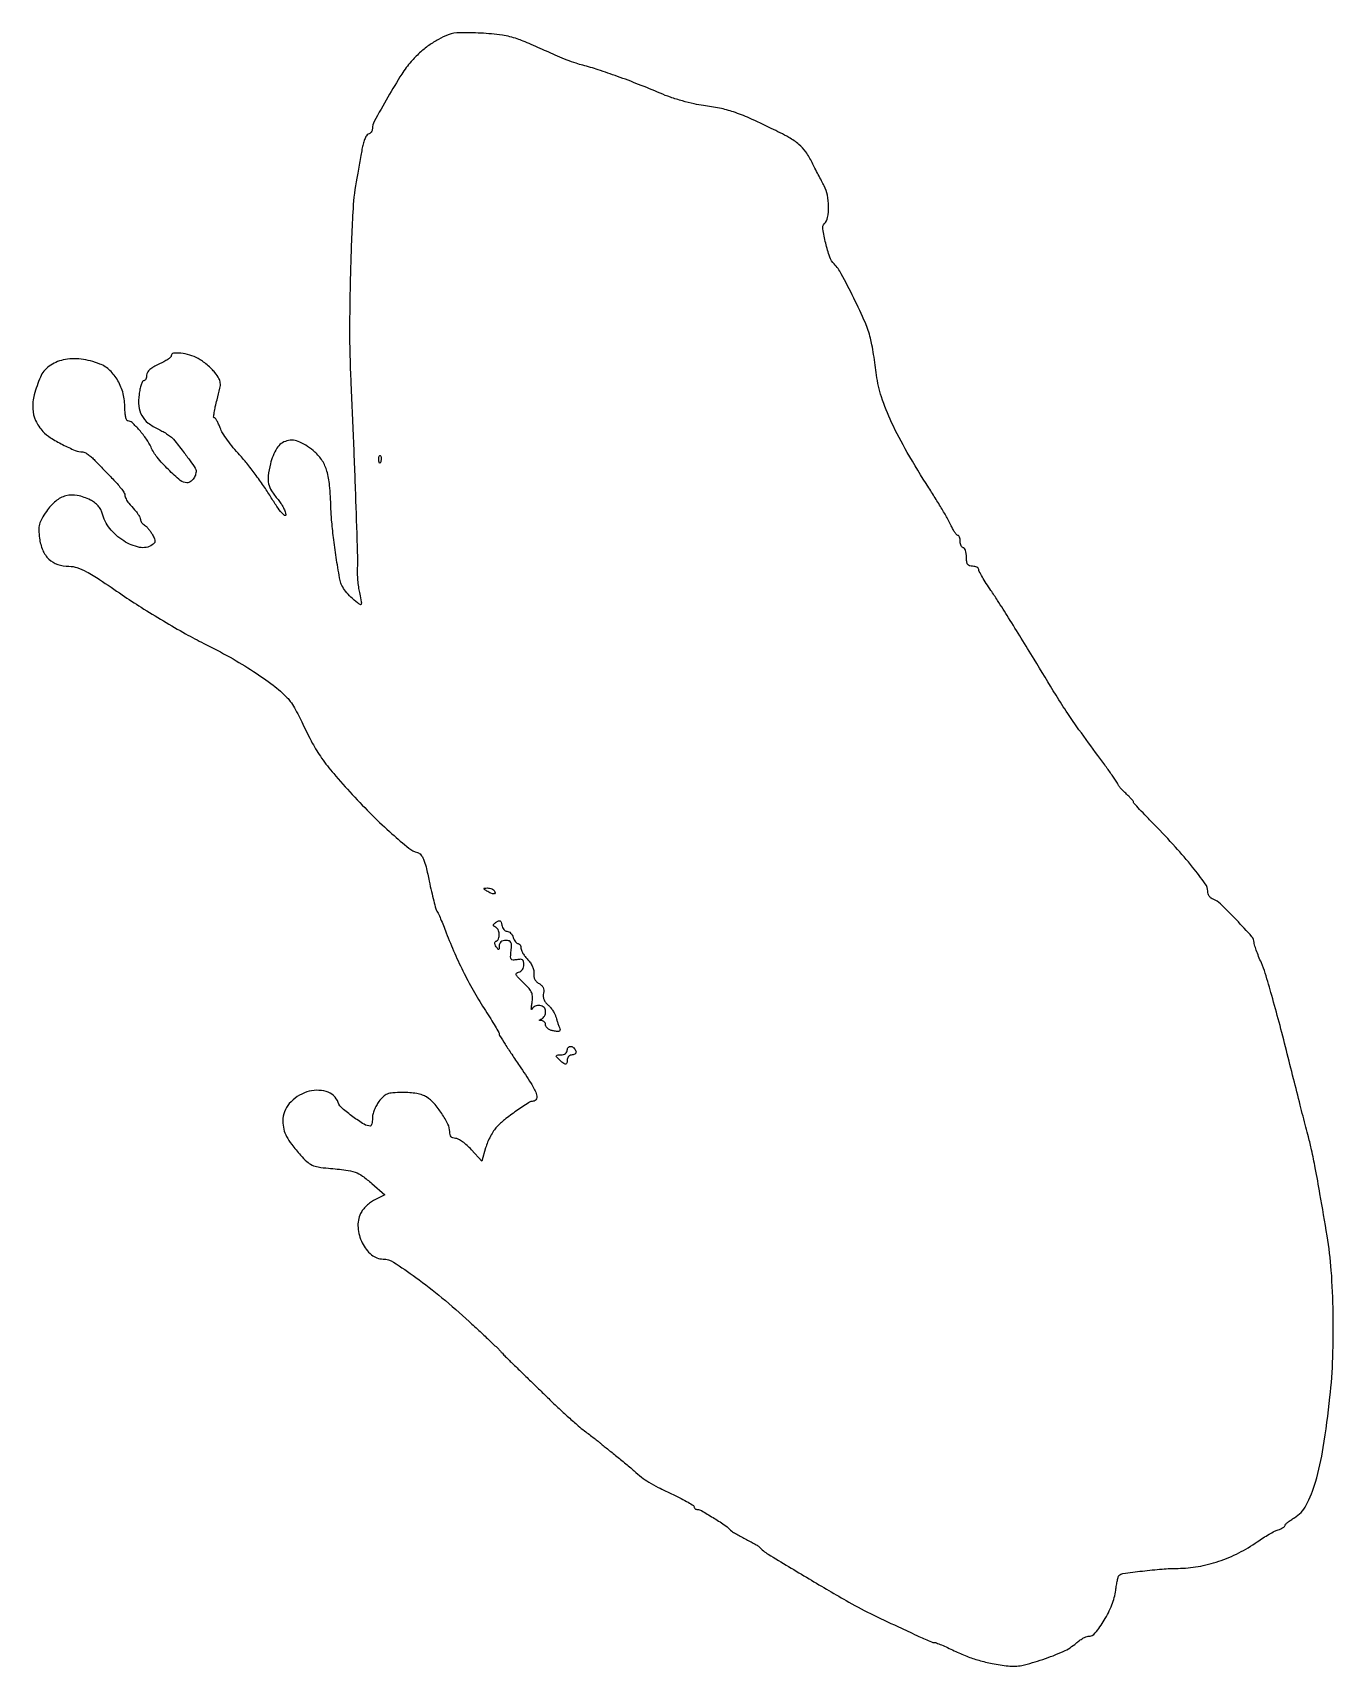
# Model space of a CAD drawing. Extents: x 0 to 421, y 0 to 529.
import ezdxf

# ---------------------------------------------------------------- set-up
doc = ezdxf.new("R2010")
doc.units = 0

msp = doc.modelspace()

# ---------------------------------------------------------------- linework, layer by layer
for points in [[(134.5, 527.834433, 0.036638), (131.36258, 526.39389, 0.030072), (128.244951, 524.422727, 0.028855), (125.255192, 521.996982, 0.027157), (122.5, 519.196113, 0.041234), (119.489292, 515.156245, 0.008919), (115.005949, 507.68019, 0.005085), (110.609654, 499.860836, 0.126167), (110, 497.483238, -0.09539), (109.899114, 496.959243, -0.066848), (109.602853, 496.434423, -0.06453), (109.164856, 495.98837, -0.074945), (108.648011, 495.695171, 0.16778), (108.08176, 495.219317, 0.035759), (107.492998, 494.054422, 0.033663), (106.974652, 492.537091, 0.026527), (106.614592, 490.838182, -0.003404), (106.283244, 488.818499, -0.001775), (105.844201, 486.305591, -0.001765), (105.375412, 483.730126, -0.002698), (104.948884, 481.5, 0.03523), (103.729875, 471.714871, 0.005965), (102.946946, 452.894859, 0.006998), (102.632144, 432.780472, 0.01198), (103.006499, 416, -0.001464), (103.856949, 396.387402, -0.001561), (104.573301, 377.184019, -0.000976), (105.116423, 360.329129, -0.016827), (105.097718, 354.814105, 0.022409), (105.110972, 353.107455, 0.011989), (105.272257, 351.004753, 0.011915), (105.540043, 348.862539, 0.018209), (105.883714, 347.022034, -0.00527), (106.418507, 344.518771, -0.113931), (106.398338, 343.770585, -0.484454), (106.056824, 343.620243, -0.043808), (105.153155, 344.206034, -0.027033), (103.047562, 346.040704, -0.035427), (101.348158, 347.942829, -0.040252), (100.146323, 349.785709, -0.078658), (99.562314, 351.434408, -0.00689), (98.422216, 358.089635, -0.007667), (97.509456, 364.541106, -0.008248), (96.875328, 370.350803, -0.016115), (96.596049, 375, 0.014902), (96.184111, 382.147021, 0.048633), (95.315435, 386.800042, 0.07145), (93.800086, 390.153501, 0.070917), (91.399003, 392.954533, 0.069117), (86.504597, 396.178845, 0.178352), (82.355064, 396.559649, 0.190839), (79.138341, 394.171545, 0.080067), (77.025967, 389.108244, 0.027342), (76.331122, 385.306539, 0.084516), (76.441729, 382.707156, 0.090761), (77.397965, 380.395224, 0.034638), (79.493974, 377.594461, -0.031177), (80.453049, 376.331214, -0.029772), (81.263855, 374.939456, -0.031132), (81.82849, 373.625049, -0.086085), (82, 372.636267, -0.599233), (81.612311, 372.428936, -0.071984), (80.681369, 373.265989, -0.02673), (79.145668, 375.323064, -0.008503), (77.078763, 378.541806, 0.012576), (74.824361, 381.990419, 0.008716), (72.111492, 385.777905, 0.008795), (69.376491, 389.326878, 0.017838), (67.079577, 392, -0.01566), (65.047476, 394.344204, -0.0151), (63.140275, 396.839062, -0.015207), (61.59529, 399.136205, -0.051922), (60.799925, 400.75, 0.017588), (60.289063, 401.995156, 0.025914), (59.747234, 403.045313, 0.023857), (59.238919, 403.828238, 0.241339), (58.903793, 404, -0.44297), (58.691301, 404.234213, -0.012829), (58.875162, 405.723579, -0.017952), (59.228326, 407.617199, -0.010377), (59.781483, 409.867503, 0.008786), (60.718011, 413.625797, 0.076336), (60.845474, 415.338887, 0.116099), (60.406601, 416.712404, 0.030971), (59.096647, 418.617503, 0.031691), (58.002707, 419.845714, 0.019423), (56.571529, 421.155016, 0.019443), (55.047679, 422.345598, 0.032538), (53.669845, 423.208084, 0.051239), (50.979141, 424.319959, 0.047564), (48.050243, 424.896662, 0.055509), (45.705138, 424.869584, 0.378787), (45, 424.072348, -0.223867), (44.784308, 423.61475, -0.024355), (43.825, 422.898785, -0.026105), (42.53232, 422.123469, -0.018138), (41, 421.3799, 0.027801), (39.304168, 420.516131, 0.050618), (38.047321, 419.603909, 0.06646), (37.260719, 418.687067, 0.145097), (37, 417.807552, -0.047073), (36.934725, 417.115744, -0.06705), (36.739603, 416.530968, -0.087193), (36.452125, 416.1366, -0.194123), (36.113544, 416, 0.288818), (35.731137, 415.759005, 0.027582), (35.291348, 414.692069, 0.028465), (34.87946, 413.253797, 0.018289), (34.559389, 411.547467, 0.06329), (34.475454, 407.807376, 0.102207), (35.43636, 404.783486, 0.099441), (37.541533, 402.332375, 0.057397), (40.872292, 400.298149, -0.019705), (42.352588, 399.540587, -0.018508), (43.800689, 398.653882, -0.018845), (45.02491, 397.772246, -0.05866), (45.747074, 397.059263, -0.003966), (48.861334, 393.101439, -0.009168), (51.121494, 390.068415, -0.006462), (52.763027, 387.715498, -0.150171), (53, 386.944283, -0.077245), (52.771743, 385.475602, -0.083693), (52.109847, 384.189696, -0.094599), (51.146453, 383.310386, -0.138669), (50.048813, 383, -0.176278), (47.894772, 383.783777, -0.020716), (44.059289, 387.281484, -0.025499), (40.443107, 391.249712, -0.06824), (38.44246, 394.5, 0.048833), (36.958995, 397.133003, 0.027802), (34.698468, 400.008317, 0.022644), (32.347284, 402.447013, 0.191901), (30.959531, 403, -0.306744), (30.587105, 403.25221, -0.03873), (30.281862, 404.229131, -0.034751), (30.069383, 405.580574, -0.021622), (30, 407.184276, 0.061391), (29.428642, 411.820202, 0.067739), (27.750566, 416.015154, 0.073315), (25.164205, 419.332793, 0.095704), (21.934317, 421.409604, 0.064376), (15.813102, 422.985894, 0.084936), (10.06755, 422.721395, 0.101284), (5.493658, 420.69335, 0.138366), (2.685797, 417.196747, 0.034286), (0.706837, 411.476189, 0.07781), (0.209405, 406.939015, 0.096985), (1.143908, 403.111574, 0.078805), (3.497889, 399.596778, 0.065325), (5.917702, 397.587701, 0.022743), (9.864221, 395.343868, 0.021294), (13.908058, 393.494553, 0.096887), (16.436327, 393, -0.127879), (17.090747, 392.829845, -0.026645), (18.103252, 392.192187, -0.026351), (19.230567, 391.302738, -0.022233), (20.326836, 390.25, 0.000464), (21.580039, 388.937053, 0.000214), (23.21314, 387.23074, 0.000212), (24.931768, 385.438126, 0.000294), (26.473414, 383.833371, -0.014556), (27.823946, 382.344816, -0.019051), (28.964065, 380.904592, -0.016862), (29.812737, 379.658208, -0.141961), (30, 379.011942, 0.080311), (30.087501, 378.470695, 0.033869), (30.367188, 377.786917, 0.032408), (30.771619, 377.081828, 0.036383), (31.25, 376.463275, -0.006032), (33.1525, 374.289612, -0.024362), (34.230173, 372.895857, -0.040507), (34.818912, 371.887601, -0.112355), (35, 371.091896, 0.110014), (35.097582, 370.653767, 0.052228), (35.397742, 370.156023, 0.048195), (35.836064, 369.679178, 0.049457), (36.354015, 369.29969, -0.063377), (36.960761, 368.828725, -0.02442), (37.67725, 368.036614, -0.023709), (38.37953, 367.091551, -0.026961), (38.957261, 366.122826, -0.023342), (39.554363, 364.845133, -0.106055), (39.699924, 364.041451, -0.164582), (39.474205, 363.438826, -0.080514), (38.853245, 362.888139, -0.194081), (34.727937, 362.131425, -0.091208), (29.614168, 364.197043, -0.082093), (25.083393, 368.248638, -0.109944), (22.651725, 373.17714, 0.071177), (22.168243, 374.382547, 0.051744), (21.319369, 375.554267, 0.048584), (20.183015, 376.59886, 0.045912), (18.845597, 377.42714, 0.065176), (14.622939, 378.88565, 0.11439), (10.9468, 378.792311, 0.113643), (7.670381, 377.088698, 0.063782), (4.637554, 373.751147, 0.021897), (3.111798, 371.351897, 0.067093), (2.383127, 369.572378, 0.070565), (2.17075, 367.7137, 0.02606), (2.379972, 365.078712, 0.067708), (3.437779, 361.204666, 0.102473), (5.421662, 358.341806, 0.108227), (8.289233, 356.603526, 0.082522), (11.921089, 356, -0.081597), (14.509757, 355.574716, -0.041712), (17.539121, 354.261513, -0.02298), (21.829912, 351.698989, -0.004688), (29.162577, 346.75, 0.010128), (35.246992, 342.739136, 0.006515), (42.453744, 338.325282, 0.006548), (49.621271, 334.188954, 0.01222), (55.547251, 331.059469, -0.012737), (64.007014, 326.580718, -0.016135), (71.572083, 321.99811, -0.017886), (77.893854, 317.554468, -0.035478), (82.5, 313.519691, -0.050426), (83.461877, 312.329572, -0.012333), (84.790119, 310.183909, -0.012511), (86.197025, 307.636578, -0.012189), (87.487637, 305, 0.016769), (90.565168, 298.85608, 0.028724), (93.586477, 293.986736, 0.024348), (97.481343, 288.983329, 0.008697), (103.5, 282.224522, 0.010634), (110.016444, 275.452904, 0.013617), (116.31108, 269.516724, 0.011436), (121.776643, 264.85686, 0.105045), (124.535951, 263.44201, -0.152248), (125.650547, 262.732841, -0.0775), (126.523173, 261.300813, -0.039372), (127.340432, 258.783176, -0.008044), (128.358694, 254.210128, 0.005266), (129.095767, 250.811008, 0.0073), (129.832884, 247.781422, 0.004792), (130.510294, 245.263912, 0.086802), (130.868101, 244.514813, -0.04894), (131.261185, 243.829831, -0.004509), (132.049898, 242.035601, -0.005784), (132.948335, 239.871928, -0.004504), (133.876506, 237.5, 0.012575), (136.610431, 230.832673, 0.012916), (139.653254, 224.371281, 0.013125), (142.973544, 218.179182, 0.014104), (146.53935, 212.319287, -0.004293), (148.233823, 209.653864, -0.0064), (149.665745, 207.291316, -0.003044), (150.840978, 205.266983, -0.123179), (150.978602, 204.77881, 0.133449), (151.131051, 204.277101, 0.001712), (152.913002, 201.45837, 0.004836), (155.028007, 198.207848, 0.003135), (157.533745, 194.487919, -0.008834), (161.284973, 188.779649, -0.048438), (162.943405, 185.48977, -0.164972), (163.017623, 183.769816, -0.333311), (161.991115, 183, 0.145175), (160.478439, 182.551338, 0.008964), (156.553117, 179.896884, 0.014219), (152.707121, 177.0276, 0.037337), (150.17604, 174.697676, 0.044332), (149.194814, 173.442503, 0.0217), (148.164927, 171.690839, 0.021337), (147.245051, 169.764217, 0.028927), (146.593131, 167.94985), (145.334183, 163.686057), (142.006414, 167.343029, 0.025199), (140.597379, 168.742819, 0.028962), (139.115876, 169.925765, 0.030001), (137.763362, 170.766053, 0.124623), (136.839322, 171, -0.087954), (136.038165, 171.142029, -0.131424), (135.459371, 171.548513, -0.115787), (135.114136, 172.233857, -0.059091), (135, 173.196249, 0.116895), (134.430261, 175.599921, 0.031141), (132.43443, 179.024069, 0.032419), (129.913451, 182.30739, 0.067888), (127.487977, 184.415921, 0.069499), (126.185841, 185.030956, 0.029735), (124.313556, 185.49517, 0.026906), (122.095566, 185.784664, 0.021986), (119.703692, 185.861282, 0.016036), (116.570983, 185.723313, 0.072994), (114.795375, 185.322873, 0.098846), (113.482677, 184.491449, 0.043154), (112.112589, 182.938414, 0.036672), (111.30387, 181.657977, 0.029252), (110.620573, 180.174085, 0.030102), (110.149564, 178.718033, 0.063253), (110, 177.540493, -0.024617), (109.952039, 176.566929, -0.039149), (109.805496, 175.74627, -0.046397), (109.593883, 175.162372, -0.290366), (109.337858, 175, -0.13903), (107.308147, 175.575505, -0.019801), (103.679588, 178.016468, -0.020527), (100.256449, 180.744209, -0.124032), (98.965465, 182.590835, 0.237086), (95.079435, 186.152683, 0.15063), (88.814115, 186.010504, 0.132108), (83.132664, 182.252391, 0.185867), (81.035435, 176.615141, 0.055374), (81.356201, 173.999174, 0.061802), (82.241575, 171.618798, 0.04562), (83.918897, 169.006062, 0.015799), (86.786164, 165.556584, 0.026685), (88.812161, 163.502203, 0.075845), (90.481117, 162.390547, 0.06874), (92.498646, 161.768814, 0.019176), (95.786164, 161.361326, -0.00972), (101.445386, 160.768271, -0.053943), (104.417022, 160.067358, -0.071094), (106.792658, 158.826451, -0.024104), (109.852389, 156.39482), (114.008862, 152.751424), (110.755578, 151.125712, 0.043536), (109.414777, 150.302857, 0.031655), (108.076347, 149.173816, 0.03223), (106.935198, 147.929878, 0.058722), (106.203231, 146.763875, 0.12972), (105.346791, 142.19425, 0.096057), (106.69534, 137.210373, 0.103466), (109.682241, 133.377473, 0.177484), (113.44055, 132, -0.144697), (116.799293, 131.00721, -0.013306), (124.042051, 126.03715, -0.016371), (132.457049, 119.495941, -0.012327), (141.282285, 111.784382, -0.001652), (144.818164, 108.515965, -0.002265), (147.976532, 105.55028, -0.001458), (150.611303, 103.039065, -0.026746), (151.402111, 102.195294, 0.014954), (152.01572, 101.508855, 0.003741), (153.058745, 100.426347, 0.003819), (154.270937, 99.205755, 0.003834), (155.5, 98.005487, -0.001078), (157.156115, 96.405915, -0.000238), (159.986994, 93.65725, -0.000248), (163.255516, 90.477473, -0.000239), (166.562106, 87.254398, 0.005053), (169.937571, 84.026985, 0.004897), (173.412725, 80.834184, 0.004842), (176.524381, 78.085167, 0.017981), (178.562106, 76.444205, -0.002078), (180.15398, 75.243676, -0.002309), (181.680723, 74.07111, -0.002135), (182.973981, 73.059464, -0.012036), (183.648867, 72.5, 0.007818), (184.316965, 71.936588, 0.001413), (185.577855, 70.9125, 0.001523), (187.061491, 69.721888, 0.001379), (188.602332, 68.5, -0.004084), (190.217489, 67.204881, -0.003336), (191.924784, 65.79375, -0.00337), (193.47846, 64.47412, -0.008836), (194.570179, 63.5, 0.021769), (196.963197, 61.473419, 0.028524), (199.323927, 59.851023, 0.020692), (202.381896, 58.165714, 0.005941), (207.25, 55.811488, -0.009345), (209.837006, 54.538604, -0.014445), (212.017187, 53.333863, -0.008703), (213.758576, 52.263518, -0.255946), (214, 51.822783, 0.123361), (214.078617, 51.508985, 0.100774), (214.300048, 51.241692, 0.090861), (214.631259, 51.062095, 0.079075), (215.02144, 51, -0.131756), (216.324621, 50.65053, -0.006814), (220.095427, 48.402315, -0.010406), (223.708034, 46.076176, -0.055154), (225.5, 44.557367, 0.055841), (226.125667, 44.028545, 0.010682), (227.38125, 43.225914, 0.011266), (228.895293, 42.349176, 0.010157), (230.5, 41.509573, -0.005578), (232.068533, 40.707108, -0.007466), (233.471875, 39.94233, -0.005405), (234.626374, 39.274064, -0.074456), (235, 38.969346, 0.071457), (237.930189, 36.550325, 0.002286), (251.125274, 28.588988, 0.004644), (263.968742, 21.080616, 0.018533), (272.043836, 16.849148, 0.001195), (280.967565, 12.612856, 0.004385), (286.646756, 9.994082, 0.00305), (290.666553, 8.212487, 0.103135), (291.685732, 8, -0.092823), (292.288572, 7.887113, -0.006035), (293.946743, 7.220391, -0.008619), (295.911687, 6.362607, -0.006314), (298.062847, 5.346013, 0.020235), (302.107025, 3.570781, 0.024256), (306.046831, 2.244722, 0.022411), (310.346023, 1.231957, 0.013644), (315.5, 0.404163, 0.089703), (319.938573, 0.612757, 0.024627), (326.701202, 2.521797, 0.025312), (333.327784, 5.130135, 0.072651), (337.478859, 7.794669, -0.02315), (338.545626, 8.638792, -0.025476), (339.653307, 9.352184, -0.026042), (340.653008, 9.858945, -0.104652), (341.319548, 10, 0.2228), (343.64712, 11.091342, 0.038359), (346.544137, 15.173107, 0.040486), (349.027737, 20.190617, 0.061419), (350.259019, 24.894467, -0.008846), (350.513284, 26.565259, -0.012283), (350.804114, 28.051194, -0.008832), (351.096481, 29.26959, -0.133848), (351.310274, 29.643607, -0.162743), (352.611652, 30.292823, -0.004622), (358.87192, 31.116624, -0.010301), (365.247267, 31.762694, -0.019253), (370.429002, 31.979893, 0.043667), (376.882126, 32.566602, 0.036508), (383.547571, 34.275182, 0.035727), (390.045464, 36.986806, 0.03719), (396, 40.565092, -0.01183), (397.887908, 41.834061, -0.011729), (399.839063, 43.01608, -0.011654), (401.592536, 43.96926, -0.043888), (402.75, 44.440831, 0.027278), (403.61165, 44.758982, 0.037981), (404.339062, 45.141549, 0.042269), (404.856041, 45.530161, 0.213593), (405, 45.85178, -0.201485), (405.156762, 46.225006, -0.020742), (405.881556, 46.878913, -0.023245), (406.851482, 47.610255, -0.016507), (408.001042, 48.341544, 0.140167), (411.813252, 52.362844, 0.048342), (414.839818, 59.862232, 0.033033), (417.35565, 71.063651, 0.011819), (419.499426, 87.302953, 0.018012), (420.421533, 100.160299, 0.013181), (420.553422, 114.470572, 0.013371), (419.947202, 128.275646, 0.024223), (418.604465, 139.5, 0.001014), (416.285046, 153.050466, 0.003887), (414.758335, 161.472468, 0.006121), (413.588917, 167.260844, 0.01479), (412.546291, 171.5, -0.00486), (411.713705, 174.616943, -0.000536), (409.884254, 181.774761, -0.000654), (407.726868, 190.300185, -0.000529), (405.432841, 199.456634, 0.003847), (403.068151, 208.636335, 0.004619), (400.697724, 217.233058, 0.003976), (398.577846, 224.435582, 0.030558), (397.353588, 227.735147, -0.008495), (396.452348, 229.870358, -0.010589), (395.691366, 231.884555, -0.008992), (395.122134, 233.590433, -0.076169), (395, 234.387515, 0.18503), (394.297817, 236.220034, 0.007093), (389.265215, 241.66534, 0.0096), (384.1709, 246.820975, 0.108983), (381.75, 248.322195, -0.091415), (381.081078, 248.705451, -0.068802), (380.514063, 249.338033, -0.067548), (380.131027, 250.114033, -0.081083), (380, 250.916699, 0.157839), (379.220871, 253.323322, 0.012379), (375.0841, 258.754297, 0.015428), (369.560292, 265.225801, 0.009927), (362.782667, 272.395956, -0.003318), (360.182727, 275.074644, -0.00524), (357.992408, 277.409978, -0.001558), (356.125888, 279.4551, -0.186274), (356, 279.781285, 0.173847), (355.896027, 280.071283, 0.009808), (355.265625, 280.807501, 0.014108), (354.457802, 281.664354, 0.009805), (353.5, 282.58758, -0.011659), (352.542333, 283.51755, -0.016314), (351.734375, 284.395108, -0.012635), (351.115451, 285.150789, -0.166763), (351, 285.487315, 0.151637), (350.874166, 285.892693, 0.001457), (349.100072, 288.458939, 0.004677), (347.011279, 291.402535, 0.002991), (344.532161, 294.785064, -0.002698), (338.388865, 303.156703, -0.010627), (334.743518, 308.412387, -0.00866), (330.991949, 314.293192, -0.001366), (323.849901, 326, 0.001853), (319.731977, 332.735098, 0.001948), (315.631928, 339.327835, 0.001863), (312.051021, 344.989128, 0.008737), (309.922699, 348.20114, -0.007974), (308.420037, 350.461428, -0.011083), (307.152293, 352.535673, -0.007755), (306.165843, 354.29538, -0.124491), (306, 354.95114, 0.183661), (305.847795, 355.351527, 0.090559), (305.4125, 355.691898, 0.070438), (304.7653, 355.922553, 0.05047), (304, 356, -0.081208), (303.024683, 356.159458, -0.166173), (302.416667, 356.625, -0.116834), (302.092253, 357.499083, -0.030703), (302, 359, 0.031626), (301.927234, 360.149251, 0.048861), (301.70625, 361.11875, 0.06271), (301.384262, 361.790443, 0.254951), (301, 362, -0.191087), (300.618118, 362.151477, -0.088204), (300.29375, 362.5875, -0.068025), (300.073693, 363.234582, -0.048028), (300, 364, 0.035971), (299.944823, 364.765981, 0.054436), (299.777958, 365.4125, 0.071241), (299.533846, 365.855554, 0.235453), (299.244111, 366, -0.220054), (298.873228, 366.171535, -0.02585), (298.305769, 366.91382, -0.027102), (297.693739, 367.91922, -0.018981), (297.111215, 369.110876, 0.02494), (296.23406, 370.852366, 0.004494), (294.413339, 373.99255, 0.004837), (292.21029, 377.633815, 0.004359), (289.860625, 381.360876, -0.012008), (282.861933, 392.848061, -0.022325), (277.839829, 402.529005, -0.027578), (274.553686, 410.786137, -0.050623), (272.958212, 417.839416, 0.005601), (272.525246, 421.087881, 0.004733), (271.99631, 424.514094, 0.004775), (271.454513, 427.629519, 0.013256), (270.99496, 429.804309, 0.04531), (269.337655, 434.71779, 0.010127), (265.595912, 442.746311, 0.008471), (261.561525, 450.623661, 0.073918), (259.228194, 453.771806, -0.113686), (257.827435, 456.011032, -0.023468), (256.507734, 460.504312, -0.018822), (255.575899, 465.075213, -0.232404), (256.074872, 466.727791, 0.142482), (257.13447, 468.830011, 0.046476), (257.453111, 472.324698, 0.046168), (257.100981, 476.050577, 0.077935), (256.050836, 479, -0.003196), (255.179254, 480.62926, -0.001706), (254.121424, 482.654154, -0.001698), (253.055287, 484.729247, -0.002647), (252.152417, 486.52478, 0.036749), (250.095954, 490.001912, 0.066444), (247.868747, 492.439892, 0.048793), (244.631886, 494.655995, 0.01214), (238.928207, 497.614962, 0.008474), (231.844174, 500.926947, 0.024009), (226.763385, 502.911514, 0.030111), (222.207303, 504.143874, 0.02161), (217, 504.988224, -0.026562), (213.974467, 505.509591, -0.013234), (210.20625, 506.472679, -0.013098), (206.345959, 507.679032, -0.018782), (203, 508.963898, 0.006871), (196.046201, 511.826028, 0.007452), (189.201002, 514.416773, 0.007973), (182.982066, 516.553626, 0.016032), (178, 518.002217, -0.020239), (175.821883, 518.65545, -0.008235), (172.9125, 519.711901, -0.008132), (169.818175, 520.951572, -0.010269), (167, 522.202824, 0.004564), (164.243179, 523.464684, 0.003977), (161.334761, 524.736307, 0.004002), (158.685902, 525.844437, 0.011801), (156.841739, 526.548315, 0.051431), (151.99781, 527.724683, 0.019495), (145.0615, 528.396028, 0.017856), (138.279374, 528.543866, 0.086031)], [(112.683114, 389.8125, -0.054073), (112.461564, 389.395823, -0.470617), (112.279315, 389.37858, -0.168741), (112.137993, 389.670344, -0.018894), (112.078947, 390.416667, -0.028489), (112.089945, 391.112848, -0.077125), (112.200665, 391.592839, -0.208169), (112.385309, 391.77538, -0.296942), (112.604167, 391.729167, -0.126455), (112.797407, 391.402231, -0.060344), (112.876576, 390.916927, -0.05415), (112.839148, 390.359369, -0.051402)], [(149.5, 251, -0.175918), (149.633474, 250.359022, -0.372932), (149.277708, 250.050802, -0.110887), (148.319161, 250.266028, -0.03301), (147, 251, -0.010223), (146.157251, 251.569384, -0.295079), (146.064256, 251.800669, -0.343021), (146.238528, 251.953006, -0.012098), (147.190983, 251.984687, -0.053738), (147.883651, 251.916365, -0.049393), (148.566787, 251.701752, -0.052761), (149.140373, 251.382022, -0.101161)], [(153.502163, 238, -0.128112), (154.070627, 237.851916, -0.069177), (154.651291, 237.4125, -0.061651), (155.155758, 236.764791, -0.057872), (155.5, 236, 0.039709), (155.811679, 235.234602, 0.0497), (156.222265, 234.5875, 0.058089), (156.664493, 234.141156, 0.170109), (157.067388, 234, -0.153691), (157.423067, 233.888026, -0.097977), (157.726045, 233.572727, -0.080533), (157.93048, 233.101622, -0.062257), (158, 232.545455, 0.103949), (158.15003, 231.831602, 0.031538), (158.660937, 230.843892, 0.03008), (159.38889, 229.781128, 0.028682), (160.25, 228.795455, -0.046164), (161.112107, 227.736174, -0.045573), (161.769476, 226.53227, -0.048984), (162.152776, 225.339046, -0.088818), (162.189316, 224.317661, 0.072547), (162.192688, 223.333742, 0.081567), (162.482049, 222.43364, 0.081083), (163.045991, 221.66925, 0.070607), (163.849119, 221.080749, -0.062775), (164.683328, 220.489242, -0.098734), (165.20039, 219.78275, -0.102119), (165.396614, 218.950081, -0.071039), (165.286446, 217.98737, 0.081318), (165.195499, 217.017493, 0.073311), (165.410926, 216.03166, 0.067685), (165.924968, 215.083209, 0.054168), (166.70934, 214.224282, -0.036803), (167.498881, 213.417694, -0.02704), (168.253496, 212.419008, -0.027546), (168.867243, 211.390313, -0.053226), (169.219243, 210.5, 0.008416), (169.480129, 209.616042, 0.005591), (169.807648, 208.610914, 0.005628), (170.147589, 207.642027, 0.01093), (170.444579, 206.877578, -0.060894), (170.667547, 206.074358, -0.303575), (170.478086, 205.67226, -0.164206), (169.890187, 205.543572, -0.01972), (168.558032, 205.744155, -0.049422), (167.579424, 206.033678, -0.061441), (166.751422, 206.495891, -0.073642), (166.188929, 207.051104, -0.162635), (166, 207.616577, 0.087965), (165.905274, 208.150841, 0.089312), (165.632812, 208.61681, 0.093321), (165.227051, 208.943214, 0.107474), (164.75, 209.078947, -0.011437), (164.096611, 209.135242, -0.382689), (164, 209.242982, -0.295955), (164.090194, 209.382013, -0.009076), (164.75, 209.662281, 0.113869), (165.228318, 209.996792, 0.064373), (165.632812, 210.581524, 0.059088), (165.90689, 211.312853, 0.060204), (166, 212.083333, 0.201519), (165.475263, 213.332416, 0.157577), (164.146422, 213.995414, 0.147519), (162.613292, 213.775111, 0.17843), (161.595102, 212.75, -0.40138), (161.457401, 212.695234, -0.306563), (161.361702, 212.837852, -0.03322), (161.41595, 213.60779, -0.009223), (161.60317, 214.804389, 0.043999), (161.765296, 216.691433, 0.100059), (161.479922, 218.087109, 0.080429), (160.625597, 219.444777, 0.021479), (158.851248, 221.29259, -0.009879), (157.105076, 223.028612, -0.086173), (156.493064, 223.929677, -0.31674), (156.595564, 224.466202, -0.145588), (157.259847, 224.811525, 0.103766), (157.933229, 225.093884, 0.084022), (158.496082, 225.641293, 0.079584), (158.870827, 226.373898, 0.07866), (159, 227.189901, 0.05707), (158.886961, 228.177036, 0.184083), (158.524553, 228.715825, 0.160939), (157.857526, 228.918835, 0.04132), (156.721943, 228.797676, -0.043121), (155.445157, 228.666095, -0.257192), (154.874263, 228.968383, -0.159772), (154.666295, 229.739315, -0.015712), (154.831349, 231.681099, 0.020055), (154.970658, 233.507827, 0.129366), (154.769359, 234.402575, 0.210397), (154.206967, 234.854996, 0.065772), (153.109406, 235, 0.064764), (152.219215, 234.88421, 0.107991), (151.549513, 234.540781, 0.12181), (151.135717, 233.984291, 0.097357), (150.984687, 233.25, -0.011688), (150.953252, 232.271819, -0.326553), (150.800504, 232.085523, -0.312935), (150.569699, 232.170771, -0.01115), (150.016733, 233, -0.04187), (149.671552, 233.659592, -0.10205), (149.565723, 234.195284, -0.157817), (149.695863, 234.586155, -0.152335), (150.032046, 234.833333, 0.233185), (150.777879, 235.585811, 0.096618), (150.968776, 237.044346, 0.091727), (150.596811, 238.529309, 0.19153), (149.75, 239.340536, -0.067826), (149.228779, 239.639595, -0.275031), (149.099247, 239.966124, -0.173317), (149.313859, 240.356771, -0.028574), (150, 240.898224, -0.047712), (150.764798, 241.331653, -0.226263), (151.254454, 241.319511, -0.200343), (151.592144, 240.923054, -0.03742), (151.819551, 239.974355, 0.064119), (152.043571, 239.219577, 0.072428), (152.445633, 238.579967, 0.082823), (152.957387, 238.149151, 0.134419)], [(175.770833, 199.1875, -0.134046), (175.795817, 198.735738, -0.144529), (175.585286, 198.348828, -0.119977), (175.158616, 198.089234, -0.077096), (174.583333, 198, 0.09365), (173.978941, 197.885796, 0.096515), (173.465104, 197.559375, 0.099106), (173.121178, 197.072341, 0.104701), (173, 196.5, -0.036265), (172.958278, 195.925524, -0.0548), (172.832143, 195.440625, -0.071771), (172.647571, 195.108534, -0.234203), (172.428571, 195, -0.136573), (172.120258, 195.085815, -0.020956), (171.584375, 195.440625, -0.0221), (170.973333, 195.925657, -0.017569), (170.357143, 196.5, -0.014708), (169.518457, 197.389535, -0.279599), (169.452381, 197.75, -0.293958), (169.740721, 197.962452, -0.015801), (170.928571, 198, 0.067129), (171.759434, 198.112054, 0.096427), (172.422932, 198.441092, 0.112024), (172.847896, 198.95073, 0.118532), (173, 199.583333, -0.190724), (173.346973, 200.459866, -0.244413), (174.153639, 200.742973, -0.165501), (175.122932, 200.250696, -0.113253)]]:
    msp.add_lwpolyline(points, format="xyb", close=True)

doc.saveas('drawing.dxf')
